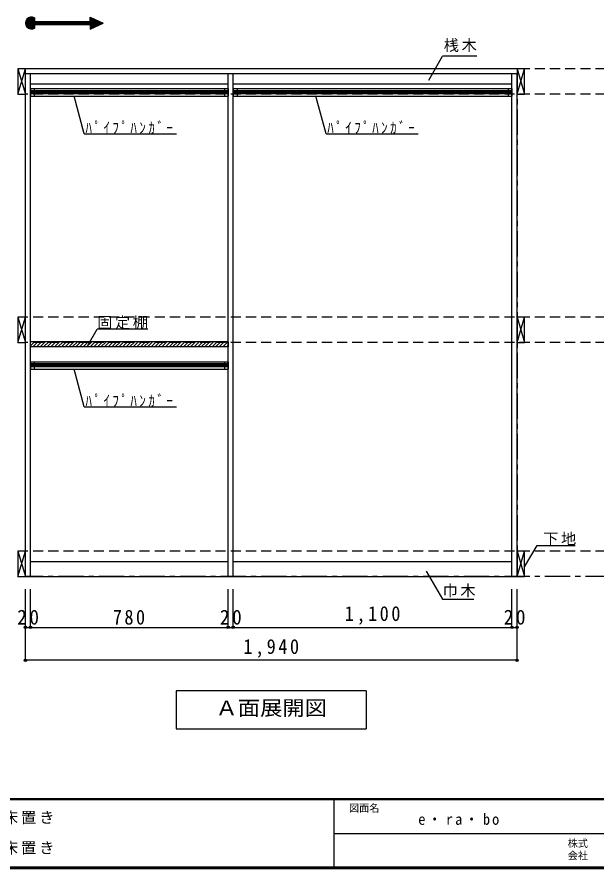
# Model space of a CAD drawing. Units: millimetres at full size, sheet at 1:20. Extents: x -8005 to 8005, y -2932 to 2722.
# Drawn here: x -5355 to -3066, y -2864 to 496 of the extents above; entities that cross this region are included whole.
import ezdxf
from ezdxf.enums import TextEntityAlignment as Align

# ---------------------------------------------------------------- set-up
doc = ezdxf.new("R2010")
doc.units = ezdxf.units.MM
doc.header["$LTSCALE"] = 20
doc.header["$PDMODE"] = 32
doc.header["$PDSIZE"] = 10
doc.linetypes.add('CHAIN1', pattern=[8, 5, -1, 1, -1])
doc.linetypes.add('DASHED2', pattern=[3, 2, -1])
for name, color, linetype in [('0-2_本体', 2, 'Continuous'), ('0-3_固定棚', 3, 'Continuous'), ('0-6_ﾊﾟｲﾌﾟﾊﾝｶﾞｰ', 4, 'Continuous'), ('0-7_桟木・巾木', 2, 'Continuous'), ('0-8_引き出し', 7, 'Continuous'), ('0-A_文字', 7, 'Continuous'), ('0-B_寸法', 7, 'Continuous'), ('0-C_ハッチ', 4, 'Continuous'), ('F-1_枠', 6, 'Continuous'), ('F-A_文字', 7, 'Continuous')]:
    doc.layers.add(name, color=color, linetype=linetype)
doc.styles.add('ＭＳ ゴシック', font='')
doc.styles.get('ＭＳ ゴシック').set_extended_font_data('MS Gothic')

msp = doc.modelspace()

# ---------------------------------------------------------------- linework, layer by layer
at = {"layer": '0-2_本体', "color": 3}
for p, q in [((-5351.67, 291.73), (-5351.67, 271.73)), ((-3381.67, 291.73), (-5321.67, 291.73)), ((-5321.67, 271.73), (-5321.67, 291.73)), ((-5321.67, -1711.27), (-5321.67, 271.73)), ((-3381.67, 271.73), (-5321.67, 271.73)), ((-5301.67, -1711.27), (-5301.67, 271.73)), ((-4521.67, -1711.27), (-4521.67, 271.73)), ((-4501.67, -1711.27), (-4501.67, 271.73)), ((-3381.67, 291.73), (-3381.67, 271.73)), ((-3381.67, -1711.27), (-3381.67, 271.73)), ((-5321.67, -1711.27), (-3381.67, -1711.27))]:
    msp.add_line(p, q, dxfattribs=at)
msp.add_lwpolyline([(-3381.67, -1711.27), (-3401.67, -1711.27), (-3401.67, 271.73)], dxfattribs=at)
at = {"layer": '0-3_固定棚'}
for p, q in [((-4521.67, -785.27), (-5301.67, -785.27)), ((-4521.67, -805.27), (-5301.67, -805.27)), ((-4521.67, -785.27), (-4521.67, -805.27))]:
    msp.add_line(p, q, dxfattribs=at)
at = {"layer": '0-6_ﾊﾟｲﾌﾟﾊﾝｶﾞｰ', "color": 3}
for p, q in [((-5301.67, 213.73), (-5301.67, 183.73)), ((-5301.67, 213.73), (-4521.67, 213.73)), ((-4521.67, 213.73), (-4521.67, 183.73)), ((-4501.67, 213.73), (-4501.67, 183.73)), ((-4501.67, 213.73), (-3401.67, 213.73)), ((-3401.67, 213.73), (-3401.67, 183.73)), ((-5301.67, 183.73), (-4521.67, 183.73)), ((-4501.67, 183.73), (-3401.67, 183.73)), ((-5301.67, -863.27), (-5301.67, -893.27)), ((-5301.67, -863.27), (-4521.67, -863.27)), ((-4521.67, -863.27), (-4521.67, -893.27)), ((-5301.67, -893.27), (-4521.67, -893.27))]:
    msp.add_line(p, q, dxfattribs=at)
at = {"layer": '0-6_ﾊﾟｲﾌﾟﾊﾝｶﾞｰ'}
for p, q in [((-4521.67, 204.73), (-5301.67, 204.73)), ((-3401.67, 204.73), (-4501.67, 204.73)), ((-4521.67, 200.73), (-5301.67, 200.73)), ((-4521.67, 196.73), (-5301.67, 196.73)), ((-4521.67, 192.73), (-5301.67, 192.73)), ((-3401.67, 200.73), (-4501.67, 200.73)), ((-3401.67, 196.73), (-4501.67, 196.73)), ((-3401.67, 192.73), (-4501.67, 192.73)), ((-4521.67, -872.27), (-5301.67, -872.27)), ((-4521.67, -876.27), (-5301.67, -876.27)), ((-4521.67, -880.27), (-5301.67, -880.27)), ((-4521.67, -884.27), (-5301.67, -884.27))]:
    msp.add_line(p, q, dxfattribs=at)
at = {"layer": '0-6_ﾊﾟｲﾌﾟﾊﾝｶﾞｰ', "color": 7}
for p, q in [((-5286.67, 213.73), (-5286.67, 183.73)), ((-4536.67, 213.73), (-4536.67, 183.73)), ((-4486.67, 213.73), (-4486.67, 183.73)), ((-3416.67, 213.73), (-3416.67, 183.73)), ((-5286.67, -863.27), (-5286.67, -893.27)), ((-4536.67, -863.27), (-4536.67, -893.27))]:
    msp.add_line(p, q, dxfattribs=at)
at = {"layer": '0-7_桟木・巾木', "color": 7}
for p, q in [((-4521.67, 231.73), (-5301.67, 231.73)), ((-3401.67, 231.73), (-4501.67, 231.73)), ((-5301.67, -1651.27), (-4521.67, -1651.27)), ((-4501.67, -1651.27), (-3401.67, -1651.27))]:
    msp.add_line(p, q, dxfattribs=at)
at = {"layer": '0-8_引き出し'}
for p, q in [((-5351.67, 291.73), (-5321.67, 191.73)), ((-5351.67, 191.73), (-5321.67, 291.73)), ((-3381.67, 291.73), (-3351.67, 191.73)), ((-3381.67, 191.73), (-3351.67, 291.73)), ((-5351.67, -688.27), (-5321.67, -788.27)), ((-5351.67, -788.27), (-5321.67, -688.27)), ((-3381.67, -688.27), (-3351.67, -788.27)), ((-3381.67, -788.27), (-3351.67, -688.27)), ((-5351.67, -1611.27), (-5321.67, -1711.27)), ((-5351.67, -1711.27), (-5321.67, -1611.27)), ((-3381.67, -1611.27), (-3351.67, -1711.27)), ((-3381.67, -1711.27), (-3351.67, -1611.27))]:
    msp.add_line(p, q, dxfattribs=at)
at = {"layer": '0-8_引き出し', "color": 3}
for points in [[(-5321.67, 191.73), (-5321.67, 291.73), (-5351.67, 291.73), (-5351.67, 191.73)], [(-3351.67, 191.73), (-3351.67, 291.73), (-3381.67, 291.73), (-3381.67, 191.73)], [(-5321.67, -788.27), (-5321.67, -688.27), (-5351.67, -688.27), (-5351.67, -788.27)], [(-3351.67, -788.27), (-3351.67, -688.27), (-3381.67, -688.27), (-3381.67, -788.27)], [(-5321.67, -1711.27), (-5321.67, -1611.27), (-5351.67, -1611.27), (-5351.67, -1711.27)], [(-3351.67, -1711.27), (-3351.67, -1611.27), (-3381.67, -1611.27), (-3381.67, -1711.27)]]:
    msp.add_lwpolyline(points, close=True, dxfattribs=at)
at = {"layer": '0-A_文字'}
for p, q in [((-5321.66, 472.25), (-5297.71, 496.2)), ((-5321.52, 475.22), (-5300.68, 496.06)), ((-5321.48, 469.61), (-5295.07, 496.02)), ((-5321.04, 467.21), (-5292.67, 495.58)), ((-5320.86, 478.71), (-5304.17, 495.4)), ((-5320.42, 465.01), (-5290.47, 494.96)), ((-5319.62, 462.98), (-5288.44, 494.16)), ((-5319.11, 483.29), (-5308.75, 493.65)), ((-5318.68, 461.09), (-5286.55, 493.22)), ((-5317.6, 459.34), (-5286.25, 490.69)), ((-5316.39, 457.72), (-5286.25, 487.86)), ((-5315.06, 456.22), (-5286.25, 485.03)), ((-5313.62, 454.84), (-5286.25, 482.21)), ((-5312.05, 453.58), (-5286.25, 479.38)), ((-5310.36, 452.44), (-5284.31, 478.49)), ((-5308.53, 451.44), (-5281.48, 478.49)), ((-5306.57, 450.57), (-5278.65, 478.49)), ((-5304.45, 449.87), (-5275.82, 478.49)), ((-5284.79, 466.7), (-5272.99, 478.49)), ((-5281.96, 466.7), (-5270.16, 478.49)), ((-5279.13, 466.7), (-5267.34, 478.49)), ((-5276.3, 466.7), (-5264.51, 478.49)), ((-5273.47, 466.7), (-5261.68, 478.49)), ((-5270.64, 466.7), (-5258.85, 478.49)), ((-5267.82, 466.7), (-5256.02, 478.49)), ((-5264.99, 466.7), (-5253.19, 478.49)), ((-5262.16, 466.7), (-5250.36, 478.49)), ((-5259.33, 466.7), (-5247.54, 478.49)), ((-5256.5, 466.7), (-5244.71, 478.49)), ((-5253.67, 466.7), (-5241.88, 478.49)), ((-5250.84, 466.7), (-5239.05, 478.49)), ((-5248.02, 466.7), (-5236.22, 478.49)), ((-5245.19, 466.7), (-5233.39, 478.49)), ((-5242.36, 466.7), (-5230.57, 478.49)), ((-5239.53, 466.7), (-5227.74, 478.49)), ((-5236.7, 466.7), (-5224.91, 478.49)), ((-5233.87, 466.7), (-5222.08, 478.49)), ((-5231.05, 466.7), (-5219.25, 478.49)), ((-5228.22, 466.7), (-5216.42, 478.49)), ((-5225.39, 466.7), (-5213.6, 478.49)), ((-5222.56, 466.7), (-5210.77, 478.49)), ((-5219.73, 466.7), (-5207.94, 478.49)), ((-5216.9, 466.7), (-5205.11, 478.49)), ((-5214.08, 466.7), (-5202.28, 478.49)), ((-5211.25, 466.7), (-5199.45, 478.49)), ((-5208.42, 466.7), (-5196.62, 478.49)), ((-5205.59, 466.7), (-5193.8, 478.49)), ((-5202.76, 466.7), (-5190.97, 478.49)), ((-5199.93, 466.7), (-5188.14, 478.49)), ((-5197.1, 466.7), (-5185.31, 478.49)), ((-5194.28, 466.7), (-5182.48, 478.49)), ((-5191.45, 466.7), (-5179.65, 478.49)), ((-5188.62, 466.7), (-5176.83, 478.49)), ((-5185.79, 466.7), (-5174, 478.49)), ((-5182.96, 466.7), (-5171.17, 478.49)), ((-5180.13, 466.7), (-5168.34, 478.49)), ((-5177.31, 466.7), (-5165.51, 478.49)), ((-5174.48, 466.7), (-5162.68, 478.49)), ((-5171.65, 466.7), (-5159.86, 478.49)), ((-5168.82, 466.7), (-5157.03, 478.49)), ((-5165.99, 466.7), (-5154.2, 478.49)), ((-5163.16, 466.7), (-5151.37, 478.49)), ((-5160.34, 466.7), (-5148.54, 478.49)), ((-5157.51, 466.7), (-5145.71, 478.49)), ((-5154.68, 466.7), (-5142.88, 478.49)), ((-5151.85, 466.7), (-5140.06, 478.49)), ((-5149.02, 466.7), (-5137.23, 478.49)), ((-5146.19, 466.7), (-5134.4, 478.49)), ((-5143.36, 466.7), (-5131.57, 478.49)), ((-5140.54, 466.7), (-5128.74, 478.49)), ((-5137.71, 466.7), (-5125.91, 478.49)), ((-5134.88, 466.7), (-5123.09, 478.49)), ((-5132.05, 466.7), (-5120.26, 478.49)), ((-5129.22, 466.7), (-5117.43, 478.49)), ((-5126.39, 466.7), (-5114.6, 478.49)), ((-5123.57, 466.7), (-5111.77, 478.49)), ((-5120.74, 466.7), (-5108.94, 478.49)), ((-5117.91, 466.7), (-5106.11, 478.49)), ((-5115.08, 466.7), (-5103.29, 478.49)), ((-5112.25, 466.7), (-5100.46, 478.49)), ((-5109.42, 466.7), (-5097.63, 478.49)), ((-5106.6, 466.7), (-5094.8, 478.49)), ((-5103.77, 466.7), (-5091.97, 478.49)), ((-5100.94, 466.7), (-5089.14, 478.49)), ((-5098.11, 466.7), (-5086.32, 478.49)), ((-5095.28, 466.7), (-5083.49, 478.49)), ((-5092.45, 466.7), (-5080.66, 478.49)), ((-5089.62, 466.7), (-5077.83, 478.49)), ((-5086.8, 466.7), (-5075, 478.49)), ((-5083.97, 466.7), (-5072.17, 478.49)), ((-5081.14, 466.7), (-5069.35, 478.49)), ((-5078.31, 466.7), (-5066.52, 478.49)), ((-5075.48, 466.7), (-5052.25, 489.93)), ((-5072.65, 466.7), (-5050.32, 489.03)), ((-5069.83, 466.7), (-5048.39, 488.13)), ((-5067, 466.7), (-5046.46, 487.24)), ((-5065.77, 496.21), (-5014.95, 472.6)), ((-5065.77, 478.49), (-5065.77, 496.21)), ((-5065.77, 493.39), (-5063.84, 495.31)), ((-5065.77, 490.56), (-5061.91, 494.42)), ((-5065.77, 487.73), (-5059.98, 493.52)), ((-5065.77, 484.9), (-5058.05, 492.62)), ((-5065.77, 482.07), (-5056.12, 491.72)), ((-5065.77, 479.24), (-5054.18, 490.83)), ((-5065.77, 465.1), (-5044.53, 486.34)), ((-5065.77, 462.27), (-5042.6, 485.44)), ((-5065.77, 459.45), (-5040.67, 484.55)), ((-5065.77, 456.62), (-5038.73, 483.65)), ((-5065.77, 453.79), (-5036.8, 482.75)), ((-5065.77, 450.96), (-5034.87, 481.85)), ((-5065.77, 448.99), (-5014.95, 472.6)), ((-5064.17, 449.73), (-5032.94, 480.96)), ((-5058.89, 452.18), (-5031.01, 480.06)), ((-5053.61, 454.64), (-5029.08, 479.16)), ((-5048.32, 457.09), (-5027.15, 478.26)), ((-5043.04, 459.54), (-5025.22, 477.37)), ((-5037.76, 462), (-5023.29, 476.47)), ((-5032.47, 464.45), (-5021.35, 475.57)), ((-5027.19, 466.91), (-5019.42, 474.68)), ((-5021.91, 469.36), (-5017.49, 473.78)), ((-5016.63, 471.82), (-5015.56, 472.88)), ((-5302.14, 449.34), (-5286.25, 465.23)), ((-5299.62, 449.04), (-5286.25, 462.41)), ((-5296.81, 449.02), (-5286.25, 459.58)), ((-5293.59, 449.41), (-5286.25, 456.75)), ((-5289.63, 450.54), (-5286.25, 453.92)), ((-5286.25, 466.7), (-5286.25, 452.15)), ((-5286.25, 466.7), (-5065.77, 466.7)), ((-5065.77, 466.7), (-5065.77, 448.99)), ((-3730.38, 246.66), (-3675.55, 341.62)), ((-3540.97, 341.62), (-3675.55, 341.62)), ((-5089.47, 35.43), (-5129.21, 183.73)), ((-4135.33, 35.43), (-4175.06, 183.73)), ((-5089.47, 35.43), (-4725.9, 35.43)), ((-4135.33, 35.43), (-3771.76, 35.43)), ((-5073.57, -796.33), (-5038.55, -735.68)), ((-4838.55, -735.68), (-5038.55, -735.68)), ((-5089.47, -1041.57), (-5129.21, -893.27)), ((-5089.47, -1041.57), (-4725.9, -1041.57)), ((-3976.67, -2161.27), (-3976.67, -2311.27)), ((-4726.67, -2311.27), (-3976.67, -2311.27))]:
    msp.add_line(p, q, dxfattribs=at)
at = {"layer": '0-A_文字', "linetype": 'CHAIN1'}
for p, q in [((-3381.67, 291.73), (-3381.67, -1711.27)), ((-931.67, -1711.27), (-5321.67, -1711.27))]:
    msp.add_line(p, q, dxfattribs=at)
at = {"layer": '0-A_文字'}
for points in [[(-5286.25, 493.04), (-5286.25, 478.49), (-5065.77, 478.49)], [(-3976.67, -2161.27), (-4726.67, -2161.27), (-4726.67, -2311.27)]]:
    msp.add_lwpolyline(points, dxfattribs=at)
msp.add_arc((-5298.06, 472.6), 23.61, 60, 300, dxfattribs=at)
at = {"layer": '0-B_寸法', "color": 4, "linetype": 'DASHED2'}
for p, q in [((-931.67, 291.73), (-5321.67, 291.73)), ((-931.67, 191.73), (-5321.67, 191.73)), ((-931.67, -688.27), (-5321.67, -688.27)), ((-931.67, -788.27), (-5321.67, -788.27)), ((-931.67, -1611.27), (-5321.67, -1611.27))]:
    msp.add_line(p, q, dxfattribs=at)
at = {"layer": '0-B_寸法'}
for p, q in [((-3739.76, -1689.03), (-3675.55, -1800.25)), ((-3675.55, -1800.25), (-3551.79, -1800.25))]:
    msp.add_line(p, q, dxfattribs=at)
at = {"layer": '0-B_寸法', "color": 4}
for p, q in [((-5321.67, -1911.27), (-5321.67, -1761.27)), ((-5321.67, -2041.27), (-5321.67, -1761.27)), ((-5321.67, -2041.27), (-5321.67, -1761.27)), ((-5301.67, -1911.27), (-5301.67, -1761.27)), ((-4521.67, -1911.27), (-4521.67, -1761.27)), ((-4501.67, -1911.27), (-4501.67, -1761.27)), ((-3401.67, -1911.27), (-3401.67, -1761.27)), ((-3381.67, -1911.27), (-3381.67, -1761.27)), ((-5321.67, -1911.27), (-5301.67, -1911.27)), ((-5321.67, -2041.27), (-5321.67, -1911.27)), ((-5301.67, -1911.27), (-4521.67, -1911.27)), ((-4521.67, -1911.27), (-4501.67, -1911.27)), ((-4501.67, -1911.27), (-3401.67, -1911.27)), ((-3401.67, -1911.27), (-3381.67, -1911.27)), ((-3381.67, -2041.27), (-3381.67, -1911.27)), ((-3381.67, -2041.27), (-5321.67, -2041.27))]:
    msp.add_line(p, q, dxfattribs=at)
at = {"layer": '0-B_寸法'}
msp.add_lwpolyline([(-3351.67, -1672.95), (-3302.9, -1588.48), (-3152.37, -1588.48)], dxfattribs=at)
for p in [(-5321.67, -1911.27), (-5301.67, -1911.27), (-4521.67, -1911.27), (-4501.67, -1911.27), (-3401.67, -1911.27), (-3381.67, -1911.27), (-5321.67, -2041.27), (-3381.67, -2041.27)]:
    msp.add_point(p, dxfattribs=at)
at = {"layer": '0-C_ハッチ'}
for p, q in [((-5301.67, -800.45), (-5286.49, -785.27)), ((-5292.35, -805.27), (-5272.35, -785.27)), ((-5278.2, -805.27), (-5258.2, -785.27)), ((-5264.06, -805.27), (-5244.06, -785.27)), ((-5249.92, -805.27), (-5229.92, -785.27)), ((-5235.78, -805.27), (-5215.78, -785.27)), ((-5221.63, -805.27), (-5201.63, -785.27)), ((-5207.49, -805.27), (-5187.49, -785.27)), ((-5193.35, -805.27), (-5173.35, -785.27)), ((-5179.21, -805.27), (-5159.21, -785.27)), ((-5165.07, -805.27), (-5145.07, -785.27)), ((-5150.92, -805.27), (-5130.92, -785.27)), ((-5136.78, -805.27), (-5116.78, -785.27)), ((-5122.64, -805.27), (-5102.64, -785.27)), ((-5108.5, -805.27), (-5088.5, -785.27)), ((-5094.36, -805.27), (-5074.36, -785.27)), ((-5080.21, -805.27), (-5060.21, -785.27)), ((-5066.07, -805.27), (-5046.07, -785.27)), ((-5051.93, -805.27), (-5031.93, -785.27)), ((-5037.79, -805.27), (-5017.79, -785.27)), ((-5023.64, -805.27), (-5003.64, -785.27)), ((-5009.5, -805.27), (-4989.5, -785.27)), ((-4995.36, -805.27), (-4975.36, -785.27)), ((-4981.22, -805.27), (-4961.22, -785.27)), ((-4967.08, -805.27), (-4947.08, -785.27)), ((-4952.93, -805.27), (-4932.93, -785.27)), ((-4938.79, -805.27), (-4918.79, -785.27)), ((-4924.65, -805.27), (-4904.65, -785.27)), ((-4910.51, -805.27), (-4890.51, -785.27)), ((-4896.37, -805.27), (-4876.37, -785.27)), ((-4882.22, -805.27), (-4862.22, -785.27)), ((-4868.08, -805.27), (-4848.08, -785.27)), ((-4853.94, -805.27), (-4833.94, -785.27)), ((-4839.8, -805.27), (-4819.8, -785.27)), ((-4825.65, -805.27), (-4805.65, -785.27)), ((-4811.51, -805.27), (-4791.51, -785.27)), ((-4797.37, -805.27), (-4777.37, -785.27)), ((-4783.23, -805.27), (-4763.23, -785.27)), ((-4769.09, -805.27), (-4749.09, -785.27)), ((-4754.94, -805.27), (-4734.94, -785.27)), ((-4740.8, -805.27), (-4720.8, -785.27)), ((-4726.66, -805.27), (-4706.66, -785.27)), ((-4712.52, -805.27), (-4692.52, -785.27)), ((-4698.38, -805.27), (-4678.38, -785.27)), ((-4684.23, -805.27), (-4664.23, -785.27)), ((-4670.09, -805.27), (-4650.09, -785.27)), ((-4655.95, -805.27), (-4635.95, -785.27)), ((-4641.81, -805.27), (-4621.81, -785.27)), ((-4627.66, -805.27), (-4607.66, -785.27)), ((-4613.52, -805.27), (-4593.52, -785.27)), ((-4599.38, -805.27), (-4579.38, -785.27)), ((-4585.24, -805.27), (-4565.24, -785.27)), ((-4571.1, -805.27), (-4551.1, -785.27)), ((-4556.95, -805.27), (-4536.95, -785.27)), ((-4542.81, -805.27), (-4522.81, -785.27)), ((-4528.67, -805.27), (-4521.67, -798.26))]:
    msp.add_line(p, q, dxfattribs=at)
at = {"layer": 'F-1_枠'}
for p, q in [((-205, -2587.71), (-8005, -2587.71)), ((-205, -2591.04), (-8005, -2591.04)), ((-4105, -2591.04), (-4105, -2857.71)), ((-4105, -2724.37), (-211.67, -2724.38)), ((-205, -2857.71), (-8005, -2857.71)), ((-205, -2861.04), (-8005, -2861.04)), ((-205, -2864.37), (-8005, -2864.37))]:
    msp.add_line(p, q, dxfattribs=at)

# ---------------------------------------------------------------- texts
at = {"layer": '0-A_文字', "style": 'ＭＳ ゴシック', "width": 1.1}
msp.add_text('Ａ面展開図', height=58.65, dxfattribs=at).set_placement((-4571.67, -2276.27), align=Align.BOTTOM_LEFT)
at = {"layer": '0-A_文字', "char_height": 43.99, "attachment_point": 7, "style": 'ＭＳ ゴシック'}
for s, insert in [('\\T1.17;桟木', (-3670.97, 358.08)), ('\\T1.39;\\W0.85;ﾊﾟｲﾌﾟﾊﾝｶﾞｰ', (-5084.62, 35.43)), ('\\T1.39;\\W0.85;ﾊﾟｲﾌﾟﾊﾝｶﾞｰ', (-4130.48, 35.43)), ('\\T1.17;固定棚', (-5038.55, -735.68)), ('\\T1.39;\\W0.85;ﾊﾟｲﾌﾟﾊﾝｶﾞｰ', (-5084.62, -1041.57))]:
    msp.add_mtext(s, dxfattribs=dict(at, insert=insert))
at = {"layer": '0-B_寸法', "attachment_point": 7, "style": 'ＭＳ ゴシック'}
for s, insert, char_height in [('\\T1.17;下地', (-3278.4, -1588.48), 43.99), ('\\T1.17;巾木', (-3675.55, -1793.14), 43.99), ('\\T1.27;\\W0.95;20', (-5354.17, -1901.27), 58.65), ('\\T1.27;\\W0.9;780', (-4976.67, -1901.27), 58.65), ('\\T1.27;\\W0.95;20', (-4554.17, -1901.27), 58.65), ('\\T1.28;\\W0.9;1,100', (-4061.67, -1901.27), 58.65), ('\\T1.27;\\W0.95;20', (-3434.17, -1901.27), 58.65), ('\\T1.28;\\W0.9;1,940', (-4461.67, -2031.27), 58.65)]:
    msp.add_mtext(s, dxfattribs=dict(at, insert=insert, char_height=char_height))
at = {"layer": 'F-A_文字', "style": 'ＭＳ ゴシック'}
for s, p in [('図面名', (-4045, -2647.71)), ('株式', (-3181.67, -2787.04)), ('会社', (-3181.67, -2835.04))]:
    msp.add_text(s, height=29.33, dxfattribs=at).set_placement(p, align=Align.BOTTOM_LEFT)
at = {"layer": 'F-A_文字', "char_height": 43.99, "attachment_point": 7, "style": 'ＭＳ ゴシック'}
for s, insert in [('\\T1.2;ｅ･ｒａ･ｂｏ\u3000Ａ面:間口1,940㎜\u3000奥行450㎜\u3000設置条件:両壁ｘ床置き', (-7498.33, -2694.37)), ('\\T1.28;\\W0.95;e・ra・bo', (-3771.67, -2691.04)), ('\\T1.2;ｅ･ｒａ･ｂｏ\u3000Ｂ面:間口1,460㎜\u3000奥行450㎜\u3000設置条件:両壁ｘ床置き', (-7498.33, -2814.37))]:
    msp.add_mtext(s, dxfattribs=dict(at, insert=insert))

doc.saveas('drawing.dxf')
